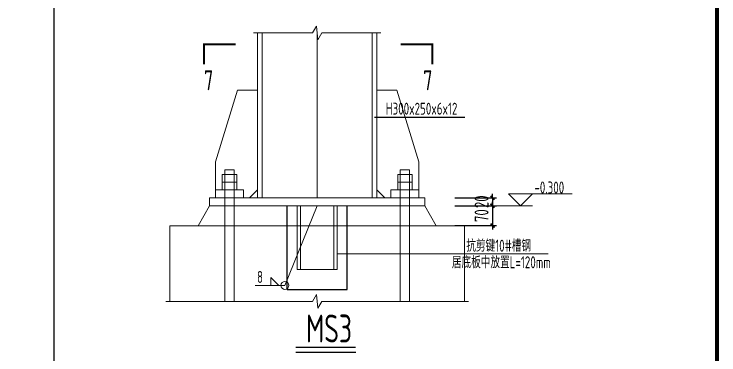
# Model space of a CAD drawing. Extents: x -32169 to 443031, y -120117 to 204739.
# Drawn here: x 94960 to 130331, y -64702 to -47583 of the extents above; entities that cross this region are included whole.
import ezdxf
from ezdxf.enums import TextEntityAlignment as Align

# ---------------------------------------------------------------- set-up
doc = ezdxf.new("R2010")
doc.units = 0
doc.header["$LTSCALE"] = 1000
doc.linetypes.add('ACAD_ISO04W100', pattern=[30, 24, -3, 0, -3])
doc.layers.get('0').update_dxf_attribs({"linetype": 'CONTINUOUS'})
doc.layers.get('Defpoints').update_dxf_attribs({"linetype": 'CONTINUOUS'})
for name, color, linetype in [('DIM', 3, 'CONTINUOUS'), ('HOLE', 5, 'CONTINUOUS'), ('PUB_DIM', 3, 'CONTINUOUS'), ('PUB_TEXT', 7, 'CONTINUOUS'), ('PUB_TITLE', 3, 'CONTINUOUS'), ('THICK', 6, 'CONTINUOUS'), ('文字', 7, 'CONTINUOUS'), ('柱', 2, 'CONTINUOUS'), ('焊缝标注', 253, 'CONTINUOUS'), ('螺栓', 15, 'CONTINUOUS')]:
    doc.layers.add(name, color=color, linetype=linetype)
for name, color, linetype, lineweight in [('中心线', 1, 'ACAD_ISO04W100', 0), ('底板', 4, 'CONTINUOUS', 0), ('截断线', 7, 'CONTINUOUS', 0), ('混凝土', 2, 'CONTINUOUS', 0), ('连接板', 6, 'CONTINUOUS', 0)]:
    doc.layers.add(name, color=color, linetype=linetype, lineweight=lineweight)
doc.styles.add('THEO', font='tssdeng.shx', dxfattribs={"width": 0.7, "bigfont": 'tssdchn.shx'})
doc.styles.add('TSSD_Dimension', font='Tssdeng.shx', dxfattribs={"width": 0.7, "bigfont": 'hztxt.shx'})
doc.styles.add('TSSD_Label', font='tssdeng.shx', dxfattribs={"width": 0.7, "bigfont": 'hztxt.shx'})
doc.styles.add('TSSD_Rein', font='Tssdeng.shx', dxfattribs={"width": 0.7, "bigfont": 'hztxt.shx'})
doc.dimstyles.new('TSSD_10_10', dxfattribs={"dimtxt": 35, "dimasz": 10, "dimexe": 10, "dimexo": 25, "dimgap": 10, "dimtad": 1, "dimdec": 0, "dimzin": 0, "dimdsep": 46, "dimtxsty": 'TSSD_Dimension', "dimblk": 'ARCHTICK', "dimblk1": 'ARCHTICK', "dimblk2": 'ARCHTICK', "dimcen": 0, "dimdle": 10, "dimclrt": 7, "dimadec": 0, "dimazin": 0, "dimtfac": 1, "dimtdec": 0, "dimtix": 1, "dimtmove": 2, "dimatfit": 3, "dimfxl": 1, "dimtolj": 1, "dimtzin": 0, "dimarcsym": 0})
doc.dimstyles.new('TSSD_200_200', dxfattribs={"dimtxt": 600, "dimasz": 200, "dimexe": 200, "dimexo": 500, "dimgap": 200, "dimtad": 1, "dimdec": 0, "dimzin": 0, "dimdsep": 46, "dimtxsty": 'TSSD_Dimension', "dimblk": 'ARCHTICK', "dimblk1": 'ARCHTICK', "dimblk2": 'ARCHTICK', "dimcen": 0, "dimdle": 200, "dimclrt": 7, "dimadec": 0, "dimazin": 0, "dimtfac": 1, "dimtdec": 0, "dimtix": 1, "dimtmove": 2, "dimatfit": 3, "dimfxl": 1, "dimtolj": 1, "dimtzin": 0, "dimarcsym": 0})

# ---------------------------------------------------------------- blocks, each defined once
blk = doc.blocks.new('_ArchTick')
at = {"color": 0, "linetype": 'ByBlock', "const_width": 0.4}
blk.add_lwpolyline([(-0.5, -0.5), (0.5, 0.5)], dxfattribs=at)
blk = doc.blocks.new('*D340')
at = {"layer": 'Defpoints', "color": 0}
for p in [(95110, 14037), (96969, 14037), (95110, -93963)]:
    blk.add_point(p, dxfattribs=at)
at = {"layer": 'DIM', "color": 0, "lineweight": -2}
for p, q in [((96969, -94163), (96969, 14237)), ((95610, 14037), (97169, 14037)), ((95610, -93963), (97169, -93963))]:
    blk.add_line(p, q, dxfattribs=at)
at = {"layer": 'DIM', "color": 0, "lineweight": -2, "xscale": 200, "yscale": 200, "zscale": 200}
for p, rotation in [((96969, 14037), 90), ((96969, -93963), 270)]:
    blk.add_blockref('_ArchTick', p, dxfattribs=dict(at, rotation=rotation))
at = {"layer": 'DIM', "color": 7, "insert": (96469, -39963), "char_height": 600, "attachment_point": 5, "rotation": 90, "style": 'TSSD_Dimension'}
blk.add_mtext('\\A1;108000', dxfattribs=at)
blk = doc.blocks.new('*D390')
at = {"layer": 'Defpoints', "color": 0}
for p in [(301120.7, 145058.8), (301120.7, 145038.8), (301240.7, 145038.8)]:
    blk.add_point(p, dxfattribs=at)
at = {"layer": 'DIM', "color": 0, "lineweight": -2}
for p, q in [((301145.7, 145058.8), (301250.7, 145058.8)), ((301240.7, 145058.8), (301240.7, 145068.8)), ((301240.7, 145058.8), (301240.7, 145038.8)), ((301145.7, 145038.8), (301250.7, 145038.8)), ((301240.7, 145038.8), (301240.7, 145028.8))]:
    blk.add_line(p, q, dxfattribs=at)
at = {"layer": 'DIM', "color": 0, "lineweight": -2, "xscale": 10, "yscale": 10, "zscale": 10}
for p, rotation in [((301240.7, 145058.8), 270), ((301240.7, 145038.8), 90)]:
    blk.add_blockref('_ArchTick', p, dxfattribs=dict(at, rotation=rotation))
at = {"layer": 'DIM', "color": 7, "insert": (301195.7, 145032.8), "char_height": 35, "attachment_point": 1, "rotation": 90, "line_spacing_factor": 0.25, "style": 'TSSD_Dimension'}
blk.add_mtext('\\A1;20', dxfattribs=at)
blk = doc.blocks.new('*D391')
at = {"layer": 'Defpoints', "color": 0}
for p in [(301120.7, 145038.8), (301120.7, 144988.8), (301240.7, 144988.8)]:
    blk.add_point(p, dxfattribs=at)
at = {"layer": 'DIM', "color": 0, "lineweight": -2}
for p, q in [((301145.7, 145038.8), (301250.7, 145038.8)), ((301240.7, 145038.8), (301240.7, 145048.8)), ((301240.7, 145038.8), (301240.7, 144988.8)), ((301145.7, 144988.8), (301250.7, 144988.8)), ((301240.7, 144988.8), (301240.7, 144978.8))]:
    blk.add_line(p, q, dxfattribs=at)
at = {"layer": 'DIM', "color": 0, "lineweight": -2, "xscale": 10, "yscale": 10, "zscale": 10}
for p, rotation in [((301240.7, 145038.8), 270), ((301240.7, 144988.8), 90)]:
    blk.add_blockref('_ArchTick', p, dxfattribs=dict(at, rotation=rotation))
at = {"layer": 'DIM', "color": 7, "insert": (301195.7, 144997.8), "char_height": 35, "attachment_point": 1, "rotation": 90, "line_spacing_factor": 0.25, "style": 'TSSD_Dimension'}
blk.add_mtext('\\A1;70', dxfattribs=at)
blk = doc.blocks.new('A$C46E87450')
at = {"color": 0, "linetype": 'Continuous', "lineweight": 0}
for p, q in [((-2805, 1566.4), (-2805, 1406.4)), ((-2796.5, 1566.4), (-2796.5, 1406.4)), ((-2713.5, 1566.4), (-2713.5, 1406.4)), ((-2705, 1566.4), (-2705, 1406.4)), ((-2705, 1406.4), (-2805, 1406.4))]:
    blk.add_line(p, q, dxfattribs=at)
at = {"layer": 'HOLE'}
for p, q in [((-2830, 1356.4), (-2830, 1566.4)), ((-2680, 1356.4), (-2680, 1566.4)), ((-2830, 1356.4), (-2680, 1356.4))]:
    blk.add_line(p, q, dxfattribs=at)
at = {"layer": 'PUB_DIM', "lineweight": -3, "ltscale": 1.5}
blk.add_line((-2808.6, 1198.8), (-2657.8, 1198.8), dxfattribs=at)
at = {"layer": 'PUB_DIM', "color": 3, "lineweight": -3, "ltscale": 1.5}
blk.add_lwpolyline([(-2809, 1210.8, 3.33, 3.67, 0), (-2658.1, 1210.8, 9.63, 9.63, 0)], format="xyseb", dxfattribs=at)
at = {"layer": 'PUB_TEXT'}
blk.add_line((-2611.2, 1789), (-2384.8, 1789), dxfattribs=at)
at = {"layer": 'THICK', "const_width": 5}
for points in [[(-3039.2, 1921.6), (-3039.2, 1971.6), (-2959.2, 1971.6)], [(-2545.8, 1971.6), (-2465.8, 1971.6), (-2465.8, 1921.6)]]:
    blk.add_lwpolyline(points, dxfattribs=at)
at = {"layer": '中心线', "color": 1, "linetype": 'ACAD_ISO04W100', "lineweight": 0}
blk.add_line((-2755, 1586.4), (-2755, 2000.6), dxfattribs=at)
at = {"layer": '底板', "color": 4, "linetype": 'Continuous', "lineweight": 0}
for p, q in [((-3025, 1586.4), (-2485, 1586.4)), ((-3025, 1566.4), (-3025, 1586.4)), ((-3025, 1566.4), (-3025, 1586.4)), ((-3025, 1586.4), (-2485, 1586.4)), ((-2485, 1586.4), (-2485, 1566.4)), ((-2485, 1586.4), (-2485, 1566.4)), ((-2485, 1566.4), (-3025, 1566.4)), ((-2485, 1566.4), (-3025, 1566.4))]:
    blk.add_line(p, q, dxfattribs=at)
at = {"layer": '截断线', "color": 7, "linetype": 'Continuous', "lineweight": 0}
for p, q in [((-2756.7, 2017.9), (-2766.7, 2000.6)), ((-2753.3, 1983.3), (-2756.7, 2017.9)), ((-2915, 2000.6), (-2766.7, 2000.6)), ((-2753.3, 1983.3), (-2743.3, 2000.6)), ((-2595, 2000.6), (-2743.3, 2000.6))]:
    blk.add_line(p, q, dxfattribs=at)
at = {"layer": '文字', "color": 7, "linetype": 'Continuous', "lineweight": 0}
for p, q in [((-2245, 1566.4), (-2275, 1596.4)), ((-2275, 1596.4), (-2215, 1596.4)), ((-2245, 1566.4), (-2215, 1596.4)), ((-2245, 1596.4), (-2115, 1596.4)), ((-2755, 1586.4), (-2755, 1586.4)), ((-2305, 1566.4), (-2215, 1566.4)), ((-2705, 1445.5), (-2175.5, 1445.5))]:
    blk.add_line(p, q, dxfattribs=at)
at = {"layer": '柱', "color": 2, "linetype": 'Continuous', "lineweight": 0}
for p, q in [((-2905, 1586.4), (-2905, 2000.6)), ((-2893, 1586.4), (-2893, 2000.6)), ((-2617, 1586.4), (-2617, 2000.6)), ((-2605, 1586.4), (-2605, 2000.6))]:
    blk.add_line(p, q, dxfattribs=at)
at = {"layer": '混凝土', "color": 2, "linetype": 'Continuous', "lineweight": 0}
for p, q in [((-3025, 1566.4), (-3053.9, 1516.4)), ((-2485, 1566.4), (-2456.1, 1516.4)), ((-3125, 1326.4), (-3125, 1516.4)), ((-3125, 1516.4), (-2385, 1516.4)), ((-2385, 1326.4), (-2385, 1516.4)), ((-3135, 1326.4), (-2766.7, 1326.4)), ((-2756.7, 1343.8), (-2766.7, 1326.4)), ((-2756.7, 1343.8), (-2753.3, 1309.1)), ((-2753.3, 1309.1), (-2743.3, 1326.4)), ((-2375, 1326.4), (-2743.3, 1326.4))]:
    blk.add_line(p, q, dxfattribs=at)
at = {"layer": '焊缝标注', "color": 7, "linetype": 'Continuous', "lineweight": 0}
for p, q in [((-2755, 1566.4), (-2835.9, 1366.4)), ((-2870.9, 1366.4), (-2870.9, 1386.4)), ((-2870.9, 1386.4), (-2850.9, 1366.4)), ((-2835.9, 1366.4), (-2910.9, 1366.4)), ((-2850.9, 1366.4), (-2870.9, 1366.4))]:
    blk.add_line(p, q, dxfattribs=at)
blk.add_arc((-2835.9, 1366.4), 10, 0.0286, 0, dxfattribs=at)
at = {"layer": '螺栓', "color": 8, "linetype": 'Continuous', "lineweight": 0}
for p, q in [((-2957, 1644.8), (-2993, 1644.8)), ((-2993, 1644.8), (-2993, 1625.6)), ((-2957, 1644.8), (-2993, 1644.8)), ((-2993, 1644.8), (-2993, 1625.6)), ((-2957, 1644.8), (-2993, 1644.8)), ((-2993, 1644.8), (-2993, 1625.6)), ((-2963, 1656.4), (-2987, 1656.4)), ((-2987, 1656.4), (-2987, 1586.4)), ((-2963, 1656.4), (-2987, 1656.4)), ((-2987, 1656.4), (-2987, 1586.4)), ((-2963, 1656.4), (-2987, 1656.4)), ((-2987, 1656.4), (-2987, 1586.4)), ((-2963, 1586.4), (-2963, 1656.4)), ((-2963, 1586.4), (-2963, 1656.4)), ((-2963, 1586.4), (-2963, 1656.4)), ((-2957, 1625.6), (-2957, 1644.8)), ((-2957, 1625.6), (-2957, 1644.8)), ((-2957, 1625.6), (-2957, 1644.8)), ((-2517, 1644.8), (-2553, 1644.8)), ((-2553, 1644.8), (-2553, 1625.6)), ((-2517, 1644.8), (-2553, 1644.8)), ((-2553, 1644.8), (-2553, 1625.6)), ((-2517, 1644.8), (-2553, 1644.8)), ((-2553, 1644.8), (-2553, 1625.6)), ((-2523, 1656.4), (-2547, 1656.4)), ((-2547, 1656.4), (-2547, 1586.4)), ((-2523, 1656.4), (-2547, 1656.4)), ((-2547, 1656.4), (-2547, 1586.4)), ((-2523, 1656.4), (-2547, 1656.4)), ((-2547, 1656.4), (-2547, 1586.4)), ((-2523, 1586.4), (-2523, 1656.4)), ((-2523, 1586.4), (-2523, 1656.4)), ((-2523, 1586.4), (-2523, 1656.4)), ((-2517, 1625.6), (-2517, 1644.8)), ((-2517, 1625.6), (-2517, 1644.8)), ((-2517, 1625.6), (-2517, 1644.8)), ((-2957, 1625.6), (-2993, 1625.6)), ((-2993, 1625.6), (-2993, 1606.4)), ((-2993, 1625.6), (-2957, 1625.6)), ((-2957, 1625.6), (-2993, 1625.6)), ((-2993, 1625.6), (-2993, 1606.4)), ((-2993, 1625.6), (-2957, 1625.6)), ((-2957, 1625.6), (-2993, 1625.6)), ((-2993, 1625.6), (-2993, 1606.4)), ((-2993, 1625.6), (-2957, 1625.6)), ((-2957, 1606.4), (-2957, 1625.6)), ((-2957, 1606.4), (-2957, 1625.6)), ((-2957, 1606.4), (-2957, 1625.6)), ((-2517, 1625.6), (-2553, 1625.6)), ((-2553, 1625.6), (-2553, 1606.4)), ((-2553, 1625.6), (-2517, 1625.6)), ((-2517, 1625.6), (-2553, 1625.6)), ((-2553, 1625.6), (-2553, 1606.4)), ((-2553, 1625.6), (-2517, 1625.6)), ((-2517, 1625.6), (-2553, 1625.6)), ((-2553, 1625.6), (-2553, 1606.4)), ((-2553, 1625.6), (-2517, 1625.6)), ((-2517, 1606.4), (-2517, 1625.6)), ((-2517, 1606.4), (-2517, 1625.6)), ((-2517, 1606.4), (-2517, 1625.6)), ((-2940, 1606.4), (-3010, 1606.4)), ((-3010, 1606.4), (-3010, 1586.4)), ((-2940, 1606.4), (-3010, 1606.4)), ((-3010, 1606.4), (-3010, 1586.4)), ((-2940, 1606.4), (-3010, 1606.4)), ((-3010, 1606.4), (-3010, 1586.4)), ((-2993, 1606.4), (-2957, 1606.4)), ((-2993, 1606.4), (-2957, 1606.4)), ((-2993, 1606.4), (-2957, 1606.4)), ((-2940, 1586.4), (-2940, 1606.4)), ((-2940, 1586.4), (-2940, 1606.4)), ((-2940, 1586.4), (-2940, 1606.4)), ((-2500, 1606.4), (-2570, 1606.4)), ((-2570, 1606.4), (-2570, 1586.4)), ((-2500, 1606.4), (-2570, 1606.4)), ((-2570, 1606.4), (-2570, 1586.4)), ((-2500, 1606.4), (-2570, 1606.4)), ((-2570, 1606.4), (-2570, 1586.4)), ((-2553, 1606.4), (-2517, 1606.4)), ((-2553, 1606.4), (-2517, 1606.4)), ((-2553, 1606.4), (-2517, 1606.4)), ((-2500, 1586.4), (-2500, 1606.4)), ((-2500, 1586.4), (-2500, 1606.4)), ((-2500, 1586.4), (-2500, 1606.4)), ((-3010, 1586.4), (-2940, 1586.4)), ((-3010, 1586.4), (-2940, 1586.4)), ((-3010, 1586.4), (-2940, 1586.4)), ((-2987, 1586.4), (-2963, 1586.4)), ((-2963, 1586.4), (-2987, 1586.4)), ((-2987, 1586.4), (-2987, 1326.4)), ((-2987, 1586.4), (-2963, 1586.4)), ((-2963, 1586.4), (-2987, 1586.4)), ((-2987, 1586.4), (-2987, 1326.4)), ((-2987, 1586.4), (-2963, 1586.4)), ((-2963, 1586.4), (-2987, 1586.4)), ((-2987, 1586.4), (-2987, 1326.4)), ((-2963, 1326.4), (-2963, 1586.4)), ((-2963, 1326.4), (-2963, 1586.4)), ((-2963, 1326.4), (-2963, 1586.4)), ((-2570, 1586.4), (-2500, 1586.4)), ((-2570, 1586.4), (-2500, 1586.4)), ((-2570, 1586.4), (-2500, 1586.4)), ((-2547, 1586.4), (-2523, 1586.4)), ((-2523, 1586.4), (-2547, 1586.4)), ((-2547, 1586.4), (-2547, 1326.4)), ((-2547, 1586.4), (-2523, 1586.4)), ((-2523, 1586.4), (-2547, 1586.4)), ((-2547, 1586.4), (-2547, 1326.4)), ((-2547, 1586.4), (-2523, 1586.4)), ((-2523, 1586.4), (-2547, 1586.4)), ((-2547, 1586.4), (-2547, 1326.4)), ((-2523, 1326.4), (-2523, 1586.4)), ((-2523, 1326.4), (-2523, 1586.4)), ((-2523, 1326.4), (-2523, 1586.4)), ((-2987, 1326.4), (-2963, 1326.4)), ((-2987, 1326.4), (-2963, 1326.4)), ((-2987, 1326.4), (-2963, 1326.4)), ((-2547, 1326.4), (-2523, 1326.4)), ((-2547, 1326.4), (-2523, 1326.4)), ((-2547, 1326.4), (-2523, 1326.4))]:
    blk.add_line(p, q, dxfattribs=at)
at = {"layer": '连接板', "color": 6, "linetype": 'Continuous', "lineweight": 0}
for p, q in [((-2955, 1856.4), (-3010, 1676.4)), ((-2955, 1856.4), (-3010, 1676.4)), ((-2905, 1856.4), (-2955, 1856.4)), ((-2905, 1856.4), (-2955, 1856.4)), ((-2905, 1606.4), (-2905, 1856.4)), ((-2905, 1606.4), (-2905, 1856.4)), ((-2605, 1606.4), (-2605, 1856.4)), ((-2605, 1856.4), (-2555, 1856.4)), ((-2605, 1606.4), (-2605, 1856.4)), ((-2605, 1856.4), (-2555, 1856.4)), ((-2555, 1856.4), (-2500, 1676.4)), ((-2555, 1856.4), (-2500, 1676.4)), ((-3010, 1676.4), (-3010, 1586.4)), ((-3010, 1676.4), (-3010, 1586.4)), ((-2500, 1676.4), (-2500, 1586.4)), ((-2500, 1676.4), (-2500, 1586.4)), ((-2925, 1586.4), (-2905, 1606.4)), ((-2925, 1586.4), (-2905, 1606.4)), ((-2585, 1586.4), (-2605, 1606.4)), ((-2585, 1586.4), (-2605, 1606.4)), ((-3010, 1586.4), (-2925, 1586.4)), ((-3010, 1586.4), (-2925, 1586.4)), ((-2500, 1586.4), (-2585, 1586.4)), ((-2500, 1586.4), (-2585, 1586.4))]:
    blk.add_line(p, q, dxfattribs=at)
at = {"layer": 'PUB_TEXT', "width": 0.7}
for s, height, style, p in [('H300x250x6x12', 30, 'TSSD_Rein', (-2583.1, 1795.3)), ('-0.300', 30, 'TSSD_Rein', (-2210, 1597.4)), ('MS3', 70, 'THEO', (-2783, 1223.2))]:
    blk.add_text(s, height=height, dxfattribs=dict(at, style=style)).set_placement(p)
at = {"layer": 'PUB_TEXT', "lineweight": -3, "style": 'THEO', "width": 0.7}
for s, p in [('抗剪键10#槽钢', (-2380.8, 1451.2)), ('居底板中放置L=120mm', (-2416.9, 1409.5))]:
    blk.add_text(s, height=30, dxfattribs=at).set_placement(p)
blk.add_text('8', height=30, dxfattribs=at).set_placement((-2898.5, 1372.7), align=Align.CENTER)
at = {"layer": 'THICK', "style": 'TSSD_Label', "width": 0.7}
blk.add_text('7', height=50, dxfattribs=at).set_placement((-3039.2, 1906.6), align=Align.TOP_LEFT)
blk.add_text('7', height=50, dxfattribs=at).set_placement((-2465.8, 1906.6), align=Align.TOP_RIGHT)
at = {"layer": 'DIM'}
dim = blk.add_aligned_dim(p1=(-2435, 1586.4), p2=(-2435, 1566.4), distance=120, dimstyle='TSSD_10_10', dxfattribs=at)
dim.commit()
dim.dimension.update_dxf_attribs({"geometry": '*D390', "text_midpoint": (-2342.5, 1576.4), "insert": (-303555.7, -143472.3)})
dim = blk.add_aligned_dim(p1=(-2435, 1566.4), p2=(-2435, 1516.4), distance=120, text='70', dimstyle='TSSD_10_10', dxfattribs=at)
dim.commit()
dim.dimension.update_dxf_attribs({"geometry": '*D391', "text_midpoint": (-2342.5, 1541.4), "insert": (-303555.7, -143472.3)})

msp = doc.modelspace()

# ---------------------------------------------------------------- linework, layer by layer
at = {"layer": 'PUB_TITLE', "const_width": 200}
msp.add_lwpolyline([(50230.54765, -118116.90179), (130230.54765, -118116.90179), (130230.54765, 23483.09821), (50230.54765, 23483.09821)], close=True, dxfattribs=at)

# ---------------------------------------------------------------- block references
at = {"layer": 'PUB_TEXT', "xscale": 20, "yscale": 20, "zscale": 20}
msp.add_blockref('A$C46E87450', (165270.54871, -88540.2823), dxfattribs=at)

# ---------------------------------------------------------------- dimensions: what is measured, and where the dimension line sits
at = {"layer": 'DIM'}
dim = msp.add_linear_dim(base=(96969.3088, 14037.3647), p1=(95110.45573, -93962.6353), p2=(95110.45573, 14037.3647), angle=90, dimstyle='TSSD_200_200', dxfattribs=at)
dim.commit()
dim.dimension.update_dxf_attribs({"geometry": '*D340', "text_midpoint": (96469.3088, -39962.6353)})

doc.saveas('drawing.dxf')
